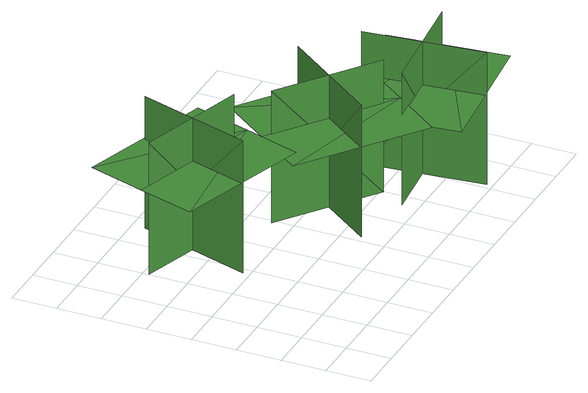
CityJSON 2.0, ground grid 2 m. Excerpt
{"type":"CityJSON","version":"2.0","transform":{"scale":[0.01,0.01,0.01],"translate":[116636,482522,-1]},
"CityObjects":{
"tree1":{"type":"SolitaryVegetationObject","geometry":[{"type":"MultiSurface","lod":"1","boundaries":[[[0,1,2]],[[0,2,3]],[[4,5,6]],[[4,6,7]],[[8,9,10]],[[8,10,11]],[[8,11,12]],[[8,12,13]]]}]},
"tree2":{"type":"SolitaryVegetationObject","geometry":[{"type":"MultiSurface","lod":"1","boundaries":[[[14,15,16]],[[14,16,17]],[[18,19,20]],[[18,20,21]],[[22,23,24]],[[22,24,25]],[[22,25,26]],[[22,26,27]]]}]},
"tree3":{"type":"SolitaryVegetationObject","geometry":[{"type":"MultiSurface","lod":"1","boundaries":[[[28,29,30]],[[28,30,31]],[[32,33,34]],[[32,34,35]],[[36,37,38]],[[36,38,39]],[[36,39,40]],[[36,40,41]]]}]}
},
"vertices":[
[520,1138,96],[520,1138,716],[361,628,716],[361,628,96],[682,815,96],[682,815,716],[189,968,716],[189,968,96],[757,791,515],[837,1047,515],[224,1238,515],[145,982,515],[65,727,515],[678,536,515],
[1141,739,95],[1141,739,715],[822,310,715],[822,310,95],[1187,380,95],[1187,380,715],[773,689,715],[773,689,95],[1250,333,514],[1410,548,514],[896,931,514],[736,716,514],[576,502,514],[1090,118,514],
[1370,561,87],[1370,561,708],[1429,30,708],[1429,30,87],[1648,330,87],[1648,330,708],[1135,273,708],[1135,273,87],[1726,339,506],[1697,605,506],[1059,533,506],[1089,267,506],[1119,1,506],[1756,73,506]
]}
